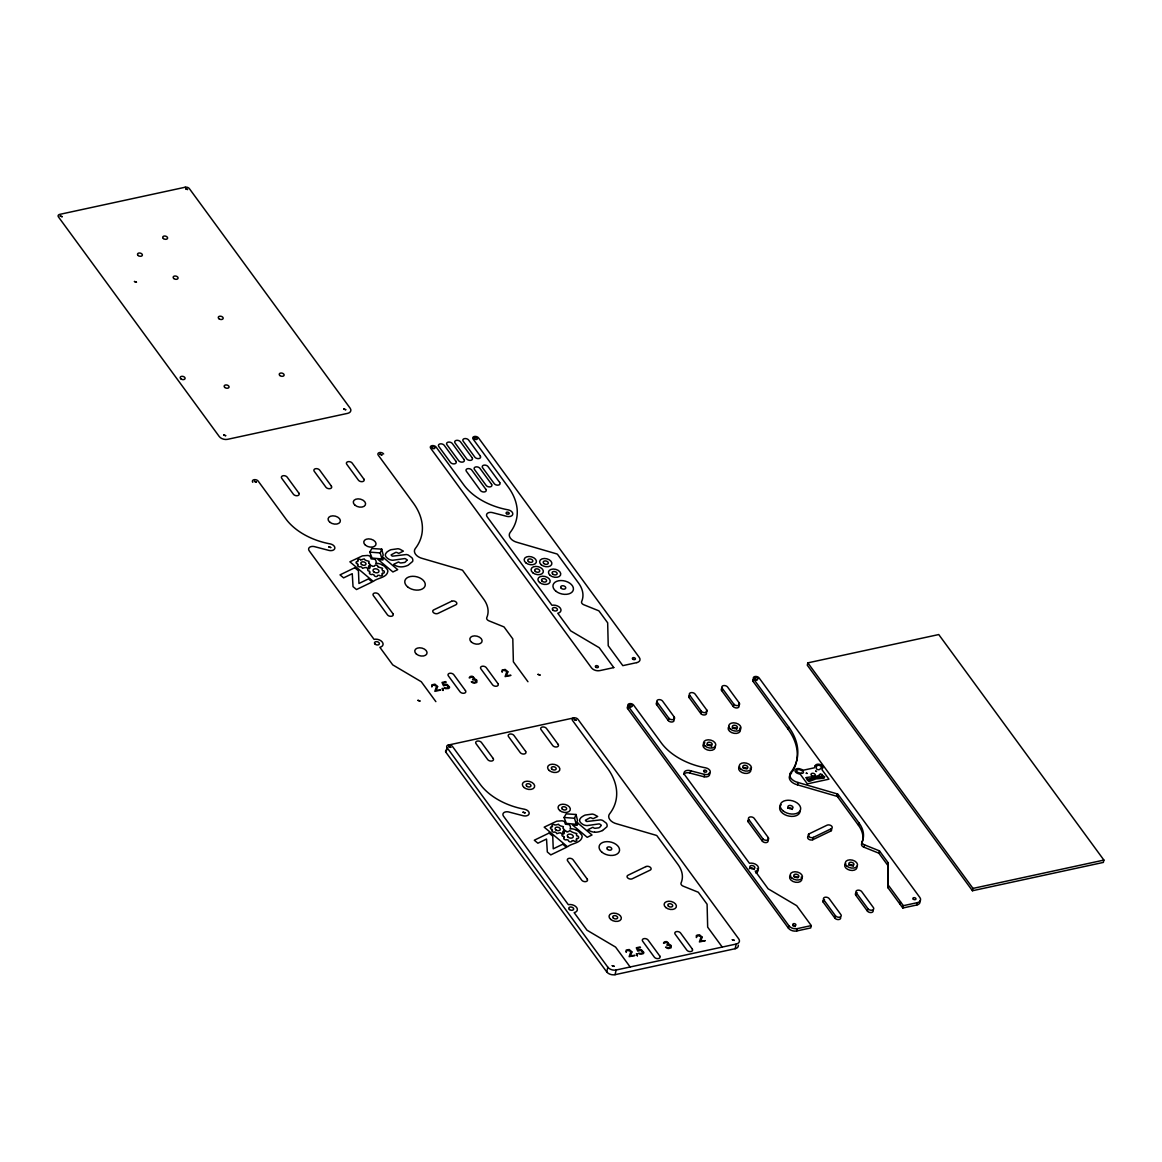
<?xml version="1.0" encoding="UTF-8"?>
<svg xmlns="http://www.w3.org/2000/svg" width="1162" height="1162" viewBox="0 0 1162 1162"><rect width="100%" height="100%" fill="white"/><g stroke="black" fill="none" stroke-linecap="round" stroke-linejoin="round"><path stroke-width="1.5" d="M361.978 559.532L364.229 558.893L365.1 560.026A6.071 3.878 13.5 0 1 366.48 560.621L369.109 561.348L368.63 562.408A5.941 3.791 13.5 0 1 369.124 563.526M445.932 752.308L447.05 747.631A3.123 1.99 13.5 0 1 448.3 745.06L573.796 717.913A3.123 1.99 13.5 0 1 577.964 719.322L738.741 938.896A6.246 3.994 13.5 0 1 736.243 944.038L735.11 948.715L615.032 974.686A6.246 3.994 13.5 0 1 606.709 971.882L445.932 752.308A3.123 1.99 13.5 0 1 446.847 749.824M627.611 708.573L628.177 706.235A3.123 1.99 13.5 0 1 629.426 703.664A3.123 1.99 13.5 0 1 633.595 705.073L661.28 742.881A55.239 35.281 13.5 0 0 705.712 767.85A5.214 3.326 13.5 0 1 710.272 772.207A5.214 3.326 13.5 0 1 704.637 774.429L690.635 770.784A5.214 3.326 13.5 0 0 685.188 771.132A5.214 3.326 13.5 0 0 684.65 774.793L749.446 863.279A6.246 3.994 13.5 0 1 757.769 866.082A6.246 3.994 13.5 0 1 755.271 871.239L768.14 888.814L796.711 905.692L811.279 925.591L810.713 927.93L796.725 930.965A6.246 3.994 13.5 0 1 788.388 928.147L627.611 708.573A3.123 1.99 13.5 0 1 628.221 706.22L788.954 925.809A6.246 3.994 13.5 0 0 797.292 928.627L811.279 925.591M656.603 704.608L657.169 702.269A3.123 1.99 13.5 0 1 658.418 699.698A3.123 1.99 13.5 0 1 662.587 701.107L674.25 717.027L673.684 719.365A3.123 1.99 13.5 0 1 672.435 721.936A3.123 1.99 13.5 0 1 668.266 720.542L656.603 704.608A3.123 1.99 13.5 0 1 657.213 702.255L668.833 718.189A3.123 1.99 13.5 0 0 672.987 719.598A3.123 1.99 13.5 0 0 674.25 717.027M606.709 971.882L607.828 967.205L447.05 747.631M668.266 720.542L668.833 718.189M615.032 974.686L616.165 970.009L736.243 944.038M689.11 697.578L689.676 695.239A3.123 1.99 13.5 0 1 690.925 692.668A3.123 1.99 13.5 0 1 695.094 694.077L706.743 709.997L706.176 712.335A3.123 1.99 13.5 0 1 704.927 714.906A3.123 1.99 13.5 0 1 700.773 713.512L689.11 697.578A3.123 1.99 13.5 0 1 689.705 695.225L701.325 711.173A3.123 1.99 13.5 0 0 705.494 712.567A3.123 1.99 13.5 0 0 706.743 709.997M700.773 713.512L701.325 711.173M683.692 774.502A5.214 3.326 13.5 0 1 690.083 773.122L690.635 770.784M721.617 690.562L722.168 688.224A3.123 1.99 13.5 0 1 723.418 685.638A3.123 1.99 13.5 0 1 727.586 687.047L739.25 702.966L738.683 705.305A3.123 1.99 13.5 0 1 737.434 707.876A3.123 1.99 13.5 0 1 733.266 706.481L721.617 690.562A3.123 1.99 13.5 0 1 722.212 688.194M690.083 773.122L704.07 776.768L704.637 774.429M733.266 706.481L733.832 704.143L722.168 688.224M753.107 681.44L753.673 679.102A3.123 1.99 13.5 0 1 754.922 676.531A3.123 1.99 13.5 0 1 759.091 677.925L919.868 897.5A6.246 3.994 13.5 0 1 917.355 902.656L916.803 904.995L902.801 908.016L888.233 888.117L888.218 862.843L879.445 850.86L864.615 844.905A3.776 2.411 13.5 0 1 862.189 841.578A37.78 24.126 13.5 0 0 859.067 823.045L838.194 794.547A1.569 1.002 13.5 0 0 837.294 793.922L797.989 782.476A9.775 6.246 13.5 0 1 790.697 772.527A78.159 49.922 13.5 0 0 788.635 726.86L753.673 679.102A3.123 1.99 13.5 0 0 753.107 681.44L788.083 729.199A78.159 49.922 13.5 0 1 792.426 771.553M748.241 821.897L748.793 819.559A3.123 1.99 13.5 0 1 750.056 816.973A3.123 1.99 13.5 0 1 754.211 818.382L768.3 837.628L767.733 839.966A3.123 1.99 13.5 0 1 766.484 842.537A3.123 1.99 13.5 0 1 762.33 841.128L748.241 821.897A3.123 1.99 13.5 0 1 748.836 819.544L762.882 838.79A3.123 1.99 13.5 0 0 767.051 840.199A3.123 1.99 13.5 0 0 768.3 837.628M788.083 729.199L788.635 726.86M762.33 841.128L762.882 838.79M807.837 662.863L807.285 665.201L972.434 890.746L1103.334 862.422L1103.9 860.083L938.751 634.554L807.837 662.863L972.986 888.407L972.434 890.746M887.652 865.182L878.879 853.198L864.049 847.243A3.776 2.411 13.5 0 1 861.623 843.917A37.78 24.126 13.5 0 0 858.515 825.383L837.642 796.885A1.569 1.002 13.5 0 0 836.727 796.26L797.422 784.815A9.775 6.246 13.5 0 1 790.145 774.865L790.697 772.527M797.422 784.815L797.989 782.476M808.578 836.175L809.13 833.837L827.053 825.194A3.123 1.99 13.5 0 1 831.396 825.891A3.123 1.99 13.5 0 1 831.266 828.738L830.699 831.077L812.79 839.719A3.123 1.99 13.5 0 1 808.737 839.254A3.123 1.99 13.5 0 1 808.069 836.524M788.388 928.147L788.954 925.809M812.79 839.719L813.356 837.381L831.266 828.738M796.725 930.965L797.292 928.627M836.727 796.26L837.294 793.922M837.642 796.885L838.194 794.547M840.591 917.457A3.123 1.99 13.5 0 1 838.688 919.563A3.123 1.99 13.5 0 1 834.882 918.096L823.233 902.177L823.785 899.838A3.123 1.99 13.5 0 1 825.049 897.253A3.123 1.99 13.5 0 1 829.203 898.662L840.867 914.581A3.123 1.99 13.5 0 1 839.618 917.167A3.123 1.99 13.5 0 1 835.449 915.758L823.785 899.838A3.123 1.99 13.5 0 1 824.483 899.591M834.882 918.096L835.449 915.758M858.515 825.383L859.067 823.045M861.623 843.917L862.189 841.578M864.049 847.243L864.615 844.905M873.098 910.427A3.123 1.99 13.5 0 1 871.195 912.533A3.123 1.99 13.5 0 1 867.389 911.066L855.726 895.147L856.292 892.808A3.123 1.99 13.5 0 1 857.541 890.237A3.123 1.99 13.5 0 1 861.71 891.632L873.374 907.551A3.123 1.99 13.5 0 1 872.11 910.136A3.123 1.99 13.5 0 1 867.956 908.728L856.292 892.808M878.879 853.198L879.445 850.86M867.389 911.066L867.956 908.728M888.233 888.117L888.218 862.843M899.896 904.036L900.448 901.697M902.801 908.016L903.368 905.677L888.799 885.778M381.92 558.966L383.184 554.942L381.732 549.147L371.869 548.508L369.748 552.124L372.087 558.05L381.92 558.966L380.235 552.923L381.732 549.147M576.221 824.308L577.485 820.285L576.018 814.489L566.17 813.85L564.035 817.467L566.388 823.393L576.221 824.308L574.536 818.266L576.018 814.489M602.526 830.525L606.869 826.836A8.555 5.461 13.5 0 0 607.13 825.354L606.942 824.395A6.536 4.169 13.5 0 0 606.143 823.03L602.744 820.488A4.793 3.065 13.5 0 0 600.58 819.878L586.926 821.505A1.656 1.06 13.5 0 1 586.171 821.171A2.208 1.409 13.5 0 1 585.706 820.75L585.604 820.604A1.569 1.002 13.5 0 1 585.488 820.169L590.093 817.699A2.847 1.816 13.5 0 1 591.255 817.859L593.056 818.702L597.675 816.479L594.378 814.649A7.698 4.924 13.5 0 0 592.271 814.068L585.169 815.07A26.871 17.169 13.5 0 0 583.411 815.927L581.625 817.089A12.738 8.134 13.5 0 0 580.855 817.787L579.911 819.152A7.321 4.677 13.5 0 0 579.664 820.052A5.926 3.776 13.5 0 0 579.911 821.549A6.507 4.154 13.5 0 0 581.349 823.292A9.02 5.766 13.5 0 0 583.6 824.788A4.677 2.978 13.5 0 0 584.762 825.209L585.735 825.441A7.611 4.866 13.5 0 0 587.188 825.586L598.938 823.916A1.961 1.249 13.5 0 1 599.897 824.148L601.074 825.005A1.685 1.075 13.5 0 1 601.262 825.499L599.65 827.373A11.024 7.045 13.5 0 1 598.72 827.838L595.046 828.317A3.021 1.932 13.5 0 1 593.738 827.881L592.881 827.3L587.928 829.697A8.192 5.244 13.5 0 0 594.653 832.21M972.986 888.407L1103.9 860.083M903.368 905.677L917.355 902.656M369.748 552.124L380.235 552.923M564.035 817.467L574.536 818.266M369.182 563.425L370.707 565.124L369.109 565.487A6.071 3.878 13.5 0 1 368.485 566.315C370.649 567.535 367.003 568.959 366.19 567.434A5.941 3.791 13.5 0 1 364.853 567.579L362.573 568.32L361.702 567.1A6.071 3.878 13.5 0 1 360.423 566.562C359.407 567.695 356.168 565.589 358.201 564.79A6.071 3.878 13.5 0 1 357.62 563.802C355.587 564.282 355.514 560.709 357.62 561.725A5.941 3.791 13.5 0 1 358.259 560.825C356.298 559.634 359.799 558.312 360.51 559.706M382.632 570.644C385.014 570.063 385 574.217 382.545 572.997A6.972 4.459 13.5 0 1 381.833 573.955C384.288 575.335 380.018 576.977 379.204 575.219A6.783 4.343 13.5 0 1 377.679 575.393C377.708 577.412 373.815 576.628 374.077 574.856A6.972 4.459 13.5 0 1 372.566 574.246C371.375 575.524 367.773 573.084 370.068 572.198A7.001 4.474 13.5 0 1 369.414 571.065C367.09 571.66 367.003 567.535 369.414 568.697A6.783 4.328 13.5 0 1 370.141 567.681C367.904 566.315 371.898 564.805 372.712 566.388A6.769 4.328 13.5 0 1 374.396 566.199C374.454 564.34 378.173 565.052 377.97 566.765M563.468 828.767L565.008 830.467L563.396 830.83A6.071 3.878 13.5 0 1 562.786 831.658C564.906 832.863 561.188 834.316 560.491 832.776A5.941 3.791 13.5 0 1 559.14 832.922L556.874 833.662L555.988 832.442A6.071 3.878 13.5 0 1 554.71 831.905C553.664 833.038 550.483 830.917 552.487 830.133A6.071 3.878 13.5 0 1 551.921 829.145C549.902 829.624 549.815 826.051 551.921 827.068A5.941 3.791 13.5 0 1 552.56 826.167C550.614 824.962 554.085 823.669 554.811 825.049A5.926 3.791 13.5 0 1 556.278 824.875L558.53 824.236L559.387 825.369A6.071 3.878 13.5 0 1 560.781 825.964L563.41 826.69L562.931 827.751A5.926 3.791 13.5 0 1 563.323 828.695M563.715 836.408C561.362 837.018 561.319 832.863 563.715 834.04A6.783 4.328 13.5 0 1 564.442 833.023C562.205 831.643 566.184 830.147 567.012 831.731M809.115 781.154L808.665 779.775L810.364 780.123L812.122 778.656L822.812 776.724L824.221 777.886M822.042 774.313L822.391 775.984L812.775 777.32L811.454 778.409L808.055 779.092L806.181 777.741M527.955 681.731L513.372 661.817L512.805 638.897L504.017 626.914L489.202 620.944A3.776 2.411 13.5 0 1 486.776 617.632A37.78 24.126 13.5 0 0 483.653 599.098L462.781 570.586A1.569 1.002 13.5 0 0 461.866 569.976L422.576 558.515A9.775 6.246 13.5 0 1 415.284 548.566A78.159 49.922 13.5 0 0 413.222 502.914L378.246 455.141A3.123 1.99 13.5 0 1 379.495 452.57A3.123 1.99 13.5 0 1 383.663 453.979M722.241 947.074L707.673 927.16L707.092 904.239L698.318 892.256L683.488 886.286A3.776 2.411 13.5 0 1 681.063 882.975A37.78 24.126 13.5 0 0 677.954 864.441L657.082 835.928A1.569 1.002 13.5 0 0 656.167 835.318L616.862 823.858A9.775 6.246 13.5 0 1 609.571 813.908A78.159 49.922 13.5 0 0 607.523 768.256L572.546 720.484A3.123 1.99 13.5 0 1 573.796 717.913M435.866 701.645L421.283 681.745L392.727 664.867L379.858 647.292A6.246 3.994 13.5 0 0 382.356 642.136A6.246 3.994 13.5 0 0 374.019 639.332L309.237 550.846A5.214 3.326 13.5 0 1 309.775 547.171A5.214 3.326 13.5 0 1 315.222 546.837L329.209 550.483A5.214 3.326 13.5 0 0 334.845 548.246A5.214 3.326 13.5 0 0 330.298 543.903A55.239 35.281 13.5 0 1 285.867 518.92L258.182 481.112A3.123 1.99 13.5 0 0 254.013 479.717A3.123 1.99 13.5 0 0 252.764 482.288M630.153 966.987L615.584 947.088L587.013 930.21L574.144 912.635A6.246 3.994 13.5 0 0 576.642 907.478A6.246 3.994 13.5 0 0 568.32 904.675L503.524 816.189A5.214 3.326 13.5 0 1 504.076 812.514A5.214 3.326 13.5 0 1 509.508 812.18L523.51 815.826A5.214 3.326 13.5 0 0 529.146 813.589A5.214 3.326 13.5 0 0 524.585 809.246A55.239 35.281 13.5 0 1 480.153 784.263L452.468 746.454A3.123 1.99 13.5 0 0 448.3 745.06M382.124 564.761A12.375 7.902 13.5 0 1 384.825 566.649L387.353 569.598A8.947 5.708 13.5 0 1 387.861 571.341C387.004 577.906 377.084 577.877 373.278 581.45L349.878 561.812L362.457 555.857L367.729 555.451A7.974 5.098 13.5 0 1 368.586 555.639L369.472 555.886A8.192 5.229 13.5 0 1 370.039 556.09L371.143 558.893L374.861 559.227A7.64 4.88 13.5 0 1 375.253 559.692L375.602 560.215A6.972 4.459 13.5 0 1 375.994 561.043A7.727 4.938 13.5 0 1 376.168 561.769L376.183 562.321A5.694 3.631 13.5 0 1 375.747 563.541A8.947 5.723 13.5 0 1 377.81 563.497M377.81 563.425A7.582 4.837 13.5 0 1 382.066 564.819M360.612 559.881A5.941 3.791 13.5 0 1 362.079 559.706M377.94 566.722A6.972 4.459 13.5 0 1 379.538 567.405L382.559 568.262L382.007 569.482A6.783 4.343 13.5 0 1 382.559 570.76M848.652 865.124A2.6 1.67 13.5 0 1 851.238 864.702A2.6 1.67 13.5 0 1 853.329 866.271M856.815 866.213A6.246 3.994 13.5 0 1 849.843 870.193A6.246 3.994 13.5 0 1 845.602 863.453M794.009 876.758A2.6 1.67 13.5 0 1 798.018 877.746M801.184 877.063A6.246 3.994 13.5 0 1 795.578 882.263A6.246 3.994 13.5 0 1 790.523 875.364M813.356 837.381A3.123 1.99 13.5 0 1 808.999 836.698A3.123 1.99 13.5 0 1 809.13 833.837M831.309 828.724A3.123 1.99 13.5 0 1 830.699 831.077M787.691 808.302A2.6 1.67 13.5 0 1 790.291 807.88A2.6 1.67 13.5 0 1 792.368 809.449M800.124 811.12A10.414 6.652 13.5 0 1 786.935 815.564A10.414 6.652 13.5 0 1 781.154 804.729M743.012 767.835A2.6 1.67 13.5 0 1 747.021 768.823M750.173 768.14A6.246 3.994 13.5 0 1 744.581 773.34A6.246 3.994 13.5 0 1 739.526 766.441M732.118 728.109A2.6 1.67 13.5 0 1 734.704 727.688A2.6 1.67 13.5 0 1 736.795 729.257M739.715 728.138A6.246 3.994 13.5 0 1 734.108 733.338A6.246 3.994 13.5 0 1 729.068 726.439M706.903 745.089A2.6 1.67 13.5 0 1 709.822 744.769A2.6 1.67 13.5 0 1 711.638 746.687M715.066 746.178A6.246 3.994 13.5 0 1 707.309 749.926A6.246 3.994 13.5 0 1 704.869 742.75M739.25 702.966A3.123 1.99 13.5 0 1 738.001 705.537A3.123 1.99 13.5 0 1 733.832 704.143M855.726 895.147A3.123 1.99 13.5 0 1 856.99 892.576M823.233 902.177A3.123 1.99 13.5 0 1 823.321 900.158M757.217 868.421A6.246 3.994 13.5 0 1 756.012 873.141M709.299 772.759A5.214 3.326 13.5 0 1 704.07 776.768M749.345 868.769A2.6 1.67 13.5 0 1 751.872 867.912A2.6 1.67 13.5 0 1 754.283 869.554M629.267 707.106A1.569 1.002 13.5 0 1 630.763 707.077M793.08 925.983A1.569 1.002 13.5 0 1 795.171 926.68M791.714 772.672A78.159 49.922 13.5 0 1 790.145 774.865M919.868 900.913A6.246 3.994 13.5 0 1 916.803 904.995M754.763 679.973A1.569 1.002 13.5 0 1 756.927 680.307M738.32 945.185A6.246 3.994 13.5 0 1 735.11 948.715M616.165 970.009A6.246 3.994 13.5 0 1 607.828 967.205M594.639 832.181A10.211 6.522 13.5 0 0 596.789 832.137L597.675 832.036A17.793 11.359 13.5 0 0 602.497 830.496M576.41 830.118A12.375 7.902 13.5 0 1 579.112 831.992L581.654 834.941A8.947 5.708 13.5 0 1 582.162 836.684C581.305 843.249 571.37 843.22 567.564 846.793L544.179 827.155L556.743 821.2L562.03 820.793A7.974 5.098 13.5 0 1 562.873 820.982L563.759 821.229A8.192 5.229 13.5 0 1 564.34 821.432L565.444 824.236L569.148 824.57A7.64 4.88 13.5 0 1 569.554 825.035L569.903 825.557A6.972 4.459 13.5 0 1 570.295 826.385A7.727 4.938 13.5 0 1 570.455 827.112L570.469 827.664A5.694 3.631 13.5 0 1 570.048 828.884A8.947 5.723 13.5 0 1 572.111 828.84A7.582 4.837 13.5 0 1 576.367 830.162M566.896 831.789A6.783 4.328 13.5 0 1 568.581 831.585L569.743 830.583L572.256 832.108A6.972 4.459 13.5 0 1 573.825 832.747L576.846 833.604L576.294 834.824A6.769 4.328 13.5 0 1 576.918 835.986C579.286 835.391 579.33 839.589 576.846 838.339A6.972 4.459 13.5 0 1 576.134 839.298C578.574 840.692 574.333 842.305 573.505 840.562A6.783 4.343 13.5 0 1 571.965 840.751C572.009 842.726 568.087 842.029 568.363 840.199A6.972 4.459 13.5 0 1 566.867 839.589C565.676 840.867 562.059 838.441 564.369 837.541A6.972 4.459 13.5 0 1 563.657 836.393M476.333 681.15L475.04 682.428L471.278 681.803L472.731 682.791A2.934 1.874 13.5 0 0 474.357 683.154L476.783 682.457L476.914 680.366A2.687 1.714 13.5 0 0 475.955 679.552C473.835 679.276 473.994 674.962 470.145 676.502C467.69 679.436 470.407 677.097 472.382 677.054A1.467 0.944 13.5 0 1 473.5 677.954L472.556 679.755L475.766 680.249A2.063 1.322 13.5 0 1 476.333 681.15M670.634 946.493L669.327 947.771L665.565 947.146L667.032 948.134A2.934 1.874 13.5 0 0 668.658 948.497L671.07 947.8L671.215 945.708A2.687 1.714 13.5 0 0 670.256 944.895C668.135 944.619 668.295 940.305 664.432 941.845C661.991 944.779 664.693 942.44 666.683 942.397A1.467 0.944 13.5 0 1 667.787 943.297L666.843 945.098L670.053 945.592A2.063 1.322 13.5 0 1 670.634 946.493M406.961 560.157L405.349 562.03A11.024 7.045 13.5 0 1 404.42 562.495L400.759 562.974A3.021 1.932 13.5 0 1 399.452 562.539L398.581 561.958L393.627 564.354A8.192 5.244 13.5 0 0 400.353 566.867A10.211 6.522 13.5 0 0 402.502 566.795L403.374 566.693A17.793 11.359 13.5 0 0 408.196 565.153L412.583 561.493A8.555 5.461 13.5 0 0 412.83 560.011L412.641 559.053A6.536 4.169 13.5 0 0 411.842 557.687L408.443 555.145A4.793 3.065 13.5 0 0 406.293 554.535L392.64 556.162A1.656 1.06 13.5 0 1 391.87 555.828A2.208 1.409 13.5 0 1 391.42 555.407L391.318 555.262A1.569 1.002 13.5 0 1 391.187 554.826L395.806 552.357A2.847 1.816 13.5 0 1 396.968 552.516L398.755 553.359L403.374 551.137L400.091 549.306A7.698 4.924 13.5 0 0 397.97 548.725L390.882 549.728A26.871 17.169 13.5 0 0 389.125 550.585L387.324 551.747A12.738 8.134 13.5 0 0 386.568 552.444L385.61 553.809A7.321 4.677 13.5 0 0 385.377 554.71A5.926 3.776 13.5 0 0 385.624 556.206A6.507 4.154 13.5 0 0 387.062 557.949A9.02 5.766 13.5 0 0 389.314 559.445A4.677 2.978 13.5 0 0 390.461 559.866L391.434 560.099A7.611 4.866 13.5 0 0 392.901 560.244L404.652 558.573A1.961 1.249 13.5 0 1 405.596 558.806L406.773 559.663A1.685 1.075 13.5 0 1 406.961 560.157M824.628 776.855L823.364 778.279L815.826 778.918L810.234 781.111L807.517 780.544L806.152 777.552L818.15 775.896L820.401 773.805L824.628 776.855M816.45 766.426L816.218 768.024A1.975 1.264 13.5 0 0 819.864 769.273L821.055 768.009A2.498 1.598 13.5 0 0 819.617 765.482A2.498 1.598 13.5 0 0 816.45 766.426M437.609 686.582L436.273 690.33L440.718 690.083L434.835 691.346L436.607 686.117L433.165 684.897A2.092 1.336 13.5 0 0 432.467 685.493L431.843 686.945L431.814 684.854L434.922 684.157L437.609 686.582M507.867 671.839L506.53 675.587L510.975 675.34L505.107 676.618L506.879 671.375L503.437 670.154A2.092 1.336 13.5 0 0 502.725 670.75L502.115 672.202L502.071 670.111L505.179 669.414L507.867 671.839M631.896 951.925L630.574 955.672L635.004 955.425L629.136 956.689L630.908 951.46L627.465 950.24A2.092 1.336 13.5 0 0 626.768 950.836L626.144 952.288L626.115 950.196L629.223 949.499L631.896 951.925M702.168 937.182L700.831 940.929L705.261 940.683L699.393 941.961L701.165 936.717L697.723 935.497A2.092 1.336 13.5 0 0 697.026 936.093L696.401 937.545L696.372 935.454L699.48 934.756L702.168 937.182M60.192 216.03L62.152 216.684L60.192 216.03M134.472 281.509L136.448 282.177L134.472 281.509M185.688 188.883L187.648 189.551L185.789 188.738M223.685 435.009L225.646 435.677L223.685 435.009M254.493 481.373L256.453 482.027L254.493 481.373M343.749 409.039L345.71 409.707L343.749 409.039M328.773 546.852L330.734 547.52L328.773 546.852M379.974 454.226L381.935 454.894L379.974 454.226M417.971 700.352L419.932 701.02L417.971 700.352M448.779 746.716L450.74 747.369L448.779 746.716M538.05 674.381L540.01 675.049L538.05 674.381M523.06 812.194L525.035 812.863L523.06 812.194M574.275 719.568L576.236 720.237L574.275 719.568M612.272 965.695L614.233 966.363L612.272 965.695M732.336 939.724L734.297 940.392L732.336 939.724M806.312 773.18L807.14 773.456L806.312 773.18M815.651 771.161L816.479 771.452L815.651 771.161M448.547 687.047L447.355 688.151L444.218 687.962A2.963 1.888 13.5 0 0 445.612 688.659L448.503 688.5A3.181 2.033 13.5 0 0 449.563 687.105L447.254 684.549A2.905 1.859 13.5 0 0 445.482 684.302L443.957 684.723L443.129 682.907L446.193 682.239L445.758 681.629L442.01 682.443L443.521 685.769L446.469 684.999L448.547 687.047M642.847 952.39L641.642 953.494L638.504 953.305A2.963 1.888 13.5 0 0 639.899 954.002L642.804 953.842A3.181 2.033 13.5 0 0 643.85 952.448L641.555 949.891A2.905 1.859 13.5 0 0 639.768 949.644L638.258 950.066L637.415 948.25L640.494 947.582L640.044 946.972L636.297 947.785L637.807 951.112L640.756 950.342L642.847 952.39M383.547 557.76L382.85 559.968L378.1 559.532L392.916 571.965L397.709 569.656L383.547 557.76M577.848 823.103L577.151 825.311L572.387 824.875L587.202 837.308L592.01 834.999L577.848 823.103M815.216 765.671L814.388 767.806L803.538 770.159L800.226 768.924A3.965 2.527 13.5 0 0 795.186 769.869A3.965 2.527 13.5 0 0 797.873 773.5L800.313 774.284L807.329 783.856L828.942 779.179L821.926 769.607L822.711 768.126A3.965 2.527 13.5 0 0 820.082 764.48A3.965 2.527 13.5 0 0 815.216 765.671M354.802 567.724L340.016 574.87L343.603 577.877L352.246 573.694L353.03 586.621L356.502 589.541L372.174 581.988L368.485 578.879L358.956 583.484L358.448 570.803L354.802 567.724M451.626 601.248L433.716 609.89A3.123 1.99 13.5 0 0 433.586 612.737A3.123 1.99 13.5 0 0 437.929 613.434L455.853 604.792A3.123 1.99 13.5 0 0 455.983 601.931A3.123 1.99 13.5 0 0 451.626 601.248M549.089 833.067L534.302 840.213L537.89 843.22L546.532 839.037L547.317 851.964L550.803 854.883L566.475 847.33L562.786 844.222L553.243 848.826L552.749 836.146L549.089 833.067M645.927 866.591L628.017 875.233A3.123 1.99 13.5 0 0 627.887 878.08A3.123 1.99 13.5 0 0 632.23 878.777L650.139 870.135A3.123 1.99 13.5 0 0 650.27 867.273A3.123 1.99 13.5 0 0 645.927 866.591M185.208 187.227L59.712 214.374A3.123 1.99 13.5 0 0 58.463 216.945L219.24 436.52A6.246 3.994 13.5 0 0 227.578 439.323L347.656 413.352A6.246 3.994 13.5 0 0 350.154 408.211L189.377 188.636A3.123 1.99 13.5 0 0 185.208 187.227M613.783 667.598L599.795 670.619A6.246 3.994 13.5 0 1 591.458 667.816L430.681 448.242A3.123 1.99 13.5 0 1 431.93 445.671A3.123 1.99 13.5 0 1 436.099 447.065L463.783 484.888A55.239 35.281 13.5 0 0 508.215 509.857A5.214 3.326 13.5 0 1 512.776 514.2A5.214 3.326 13.5 0 1 507.14 516.436L493.138 512.791A5.214 3.326 13.5 0 0 487.691 513.125A5.214 3.326 13.5 0 0 487.154 516.799L551.95 605.286A6.246 3.994 13.5 0 1 560.273 608.089A6.246 3.994 13.5 0 1 557.775 613.245L570.644 630.821L599.214 647.699L613.783 667.598M636.805 662.616L622.817 665.637L608.234 645.738L607.668 622.817L598.88 610.834L584.065 604.865A3.776 2.411 13.5 0 1 581.639 601.553A37.78 24.126 13.5 0 0 578.516 583.019L557.644 554.506A1.569 1.002 13.5 0 0 556.729 553.896L517.439 542.436A9.775 6.246 13.5 0 1 510.147 532.486A78.159 49.922 13.5 0 0 508.084 486.82L473.108 439.062A3.123 1.99 13.5 0 1 474.372 436.491A3.123 1.99 13.5 0 1 478.526 437.9L639.303 657.46A6.246 3.994 13.5 0 1 636.805 662.616M443.027 690.446L442.039 688.441L443.027 688.543L443.027 690.446M637.328 955.789L636.326 953.784L637.328 953.886L637.328 955.789M801.402 773.267L798.933 772.788A2.498 1.598 13.5 0 1 796.783 770.421A2.498 1.598 13.5 0 1 800.284 769.927L802.477 771.002A1.975 1.264 13.5 0 1 801.402 773.267M480.255 455.969L468.606 440.035A3.123 1.99 13.5 0 0 464.437 438.64A3.123 1.99 13.5 0 0 463.188 441.211L474.837 457.131A3.123 1.99 13.5 0 0 479.005 458.54A3.123 1.99 13.5 0 0 480.255 455.969M499.689 482.491L488.025 466.572A3.123 1.99 13.5 0 0 483.857 465.178A3.123 1.99 13.5 0 0 482.608 467.749L494.271 483.668A3.123 1.99 13.5 0 0 498.44 485.077A3.123 1.99 13.5 0 0 499.689 482.491M472.135 457.726L460.472 441.792A3.123 1.99 13.5 0 0 456.303 440.398A3.123 1.99 13.5 0 0 455.054 442.969L466.717 458.888A3.123 1.99 13.5 0 0 470.886 460.297A3.123 1.99 13.5 0 0 472.135 457.726M491.555 484.249L479.906 468.33A3.123 1.99 13.5 0 0 475.737 466.935A3.123 1.99 13.5 0 0 474.488 469.506L486.152 485.425A3.123 1.99 13.5 0 0 490.306 486.834A3.123 1.99 13.5 0 0 491.555 484.249M464.001 459.484L452.352 443.55A3.123 1.99 13.5 0 0 448.183 442.156A3.123 1.99 13.5 0 0 446.934 444.726L458.583 460.646A3.123 1.99 13.5 0 0 462.752 462.055A3.123 1.99 13.5 0 0 464.001 459.484M485.861 489.333L471.772 470.087A3.123 1.99 13.5 0 0 467.618 468.693A3.123 1.99 13.5 0 0 466.369 471.264L480.443 490.495A3.123 1.99 13.5 0 0 484.612 491.904A3.123 1.99 13.5 0 0 485.861 489.333M455.882 461.227L444.218 445.307A3.123 1.99 13.5 0 0 440.064 443.913A3.123 1.99 13.5 0 0 438.8 446.484L450.464 462.403A3.123 1.99 13.5 0 0 454.632 463.812A3.123 1.99 13.5 0 0 455.882 461.227M363.822 479.02L352.173 463.086A3.123 1.99 13.5 0 0 348.004 461.692A3.123 1.99 13.5 0 0 346.755 464.263L358.419 480.182A3.123 1.99 13.5 0 0 362.573 481.591A3.123 1.99 13.5 0 0 363.822 479.02M558.123 744.363L546.46 728.429A3.123 1.99 13.5 0 0 542.305 727.034A3.123 1.99 13.5 0 0 541.042 729.605L552.705 745.525A3.123 1.99 13.5 0 0 556.874 746.934A3.123 1.99 13.5 0 0 558.123 744.363M497.946 683.605L486.297 667.685A3.123 1.99 13.5 0 0 482.128 666.276A3.123 1.99 13.5 0 0 480.879 668.847L492.528 684.767A3.123 1.99 13.5 0 0 496.697 686.176A3.123 1.99 13.5 0 0 497.946 683.605M692.247 948.947L680.583 933.028A3.123 1.99 13.5 0 0 676.415 931.619A3.123 1.99 13.5 0 0 675.166 934.19L686.829 950.124A3.123 1.99 13.5 0 0 690.998 951.518A3.123 1.99 13.5 0 0 692.247 948.947M331.33 486.036L319.666 470.116A3.123 1.99 13.5 0 0 315.498 468.722A3.123 1.99 13.5 0 0 314.248 471.293L325.912 487.212A3.123 1.99 13.5 0 0 330.081 488.621A3.123 1.99 13.5 0 0 331.33 486.036M525.616 751.378L513.967 735.459A3.123 1.99 13.5 0 0 509.798 734.064A3.123 1.99 13.5 0 0 508.549 736.635L520.198 752.555A3.123 1.99 13.5 0 0 524.367 753.964A3.123 1.99 13.5 0 0 525.616 751.378M465.454 690.635L453.79 674.715A3.123 1.99 13.5 0 0 449.621 673.306A3.123 1.99 13.5 0 0 448.372 675.877L460.036 691.797A3.123 1.99 13.5 0 0 464.204 693.206A3.123 1.99 13.5 0 0 465.454 690.635M659.74 955.977L648.091 940.058A3.123 1.99 13.5 0 0 643.922 938.649A3.123 1.99 13.5 0 0 642.673 941.22L654.322 957.139A3.123 1.99 13.5 0 0 658.491 958.548A3.123 1.99 13.5 0 0 659.74 955.977M392.887 613.667L378.797 594.436A3.123 1.99 13.5 0 0 374.629 593.027A3.123 1.99 13.5 0 0 373.38 595.598L387.469 614.843A3.123 1.99 13.5 0 0 391.638 616.238A3.123 1.99 13.5 0 0 392.887 613.667M587.173 879.009L573.098 859.778A3.123 1.99 13.5 0 0 568.93 858.369A3.123 1.99 13.5 0 0 567.681 860.94L581.755 880.186A3.123 1.99 13.5 0 0 585.924 881.58A3.123 1.99 13.5 0 0 587.173 879.009M298.823 493.066L287.174 477.146A3.123 1.99 13.5 0 0 283.005 475.752A3.123 1.99 13.5 0 0 281.756 478.323L293.405 494.242A3.123 1.99 13.5 0 0 297.574 495.651A3.123 1.99 13.5 0 0 298.823 493.066M493.124 758.408L481.46 742.489A3.123 1.99 13.5 0 0 477.291 741.095A3.123 1.99 13.5 0 0 476.042 743.665L487.706 759.585A3.123 1.99 13.5 0 0 491.875 760.994A3.123 1.99 13.5 0 0 493.124 758.408M543.874 563.526A2.6 1.67 13.5 0 0 548.203 563.454A2.6 1.67 13.5 0 0 545.152 560.897A2.6 1.67 13.5 0 0 543.874 563.526M541.274 564.79A6.246 3.994 13.5 0 0 551.63 564.616A6.246 3.994 13.5 0 0 544.339 558.486A6.246 3.994 13.5 0 0 541.274 564.79M528.434 561.551A2.6 1.67 13.5 0 0 532.748 561.478A2.6 1.67 13.5 0 0 529.712 558.922A2.6 1.67 13.5 0 0 528.434 561.551M525.82 562.8A6.246 3.994 13.5 0 0 536.19 562.626A6.246 3.994 13.5 0 0 528.884 556.496A6.246 3.994 13.5 0 0 525.82 562.8M535.348 571.443A2.6 1.67 13.5 0 0 539.662 571.37A2.6 1.67 13.5 0 0 536.626 568.814A2.6 1.67 13.5 0 0 535.348 571.443M532.733 572.706A6.246 3.994 13.5 0 0 543.104 572.532A6.246 3.994 13.5 0 0 535.798 566.402A6.246 3.994 13.5 0 0 532.733 572.706M542.175 581.247A2.6 1.67 13.5 0 0 546.503 581.174A2.6 1.67 13.5 0 0 543.453 578.618A2.6 1.67 13.5 0 0 542.175 581.247M539.575 582.496A6.246 3.994 13.5 0 0 549.931 582.322A6.246 3.994 13.5 0 0 542.639 576.192A6.246 3.994 13.5 0 0 539.575 582.496M552.734 574.101A2.6 1.67 13.5 0 0 557.063 574.028A2.6 1.67 13.5 0 0 554.013 571.472A2.6 1.67 13.5 0 0 552.734 574.101M550.134 575.364A6.246 3.994 13.5 0 0 560.505 575.19A6.246 3.994 13.5 0 0 553.199 569.046A6.246 3.994 13.5 0 0 550.134 575.364M555.741 591.066A10.414 6.652 13.5 0 0 573.011 590.775A10.414 6.652 13.5 0 0 560.839 580.55A10.414 6.652 13.5 0 0 555.741 591.066M561.333 588.364A2.6 1.67 13.5 0 0 565.647 588.292A2.6 1.67 13.5 0 0 562.611 585.735A2.6 1.67 13.5 0 0 561.333 588.364M474.706 439.018A1.569 1.002 13.5 0 0 477.291 438.975A1.569 1.002 13.5 0 0 475.476 437.449A1.569 1.002 13.5 0 0 474.706 439.018M632.767 659.174A1.569 1.002 13.5 0 0 635.367 659.13A1.569 1.002 13.5 0 0 633.537 657.605A1.569 1.002 13.5 0 0 632.767 659.174M432.264 448.198A1.569 1.002 13.5 0 0 434.864 448.154A1.569 1.002 13.5 0 0 433.034 446.615A1.569 1.002 13.5 0 0 432.264 448.198M552.996 610.166A2.6 1.67 13.5 0 0 557.31 610.094A2.6 1.67 13.5 0 0 554.274 607.537A2.6 1.67 13.5 0 0 552.996 610.166M595.757 667.177A1.569 1.002 13.5 0 0 598.343 667.133A1.569 1.002 13.5 0 0 596.527 665.608A1.569 1.002 13.5 0 0 595.757 667.177M506.487 513.619A1.569 1.002 13.5 0 0 509.116 513.706A1.569 1.002 13.5 0 0 507.431 512.108A1.569 1.002 13.5 0 0 506.487 513.619M180.851 378.827A2.498 1.598 13.5 0 0 185.005 378.754A2.498 1.598 13.5 0 0 182.085 376.299A2.498 1.598 13.5 0 0 180.851 378.827M138.147 255.509A2.498 1.598 13.5 0 0 142.287 255.451A2.498 1.598 13.5 0 0 139.367 252.996A2.498 1.598 13.5 0 0 138.147 255.509M279.897 375.544A2.498 1.598 13.5 0 0 284.036 375.471A2.498 1.598 13.5 0 0 281.117 373.017A2.498 1.598 13.5 0 0 279.897 375.544M224.818 387.454A2.498 1.598 13.5 0 0 228.972 387.382A2.498 1.598 13.5 0 0 226.053 384.927A2.498 1.598 13.5 0 0 224.818 387.454M218.935 318.722A2.498 1.598 13.5 0 0 223.089 318.649A2.498 1.598 13.5 0 0 220.17 316.195A2.498 1.598 13.5 0 0 218.935 318.722M173.821 278.531A2.498 1.598 13.5 0 0 177.975 278.459A2.498 1.598 13.5 0 0 175.041 276.004A2.498 1.598 13.5 0 0 173.821 278.531M163.363 238.53A2.498 1.598 13.5 0 0 167.502 238.471A2.498 1.598 13.5 0 0 164.583 236.017A2.498 1.598 13.5 0 0 163.363 238.53M365.434 545.181A6.246 3.994 13.5 0 0 375.791 544.993A6.246 3.994 13.5 0 0 368.499 538.863A6.246 3.994 13.5 0 0 365.434 545.181M375.152 644.169A2.498 1.598 13.5 0 0 379.291 644.097A2.498 1.598 13.5 0 0 376.372 641.642A2.498 1.598 13.5 0 0 375.152 644.169M471.496 642.194A6.246 3.994 13.5 0 0 481.867 642.005A6.246 3.994 13.5 0 0 474.561 635.875A6.246 3.994 13.5 0 0 471.496 642.194M407.557 586.81A10.414 6.652 13.5 0 0 424.842 586.519A10.414 6.652 13.5 0 0 412.67 576.294A10.414 6.652 13.5 0 0 407.557 586.81M416.432 654.104A6.246 3.994 13.5 0 0 426.803 653.915A6.246 3.994 13.5 0 0 419.497 647.786A6.246 3.994 13.5 0 0 416.432 654.104M329.747 522.159A6.246 3.994 13.5 0 0 340.117 521.985A6.246 3.994 13.5 0 0 332.811 515.841A6.246 3.994 13.5 0 0 329.747 522.159M354.962 505.179A6.246 3.994 13.5 0 0 365.333 505.005A6.246 3.994 13.5 0 0 358.027 498.861A6.246 3.994 13.5 0 0 354.962 505.179M373.873 571.878A3.036 1.932 13.5 0 0 378.885 571.733A3.036 1.932 13.5 0 0 375.282 568.784A3.036 1.932 13.5 0 0 373.873 571.878M361.527 564.5A2.658 1.699 13.5 0 0 365.899 564.383A2.658 1.699 13.5 0 0 362.747 561.798A2.658 1.699 13.5 0 0 361.527 564.5M849.524 864.877A2.6 1.67 13.5 0 0 853.852 864.804A2.6 1.67 13.5 0 0 850.802 862.248A2.6 1.67 13.5 0 0 849.524 864.877M846.909 866.14A6.246 3.994 13.5 0 0 857.28 865.966A6.246 3.994 13.5 0 0 849.974 859.836A6.246 3.994 13.5 0 0 846.909 866.14M794.459 876.787A2.6 1.67 13.5 0 0 798.773 876.714A2.6 1.67 13.5 0 0 795.738 874.158A2.6 1.67 13.5 0 0 794.459 876.787M791.845 878.051A6.246 3.994 13.5 0 0 802.216 877.876A6.246 3.994 13.5 0 0 794.91 871.747A6.246 3.994 13.5 0 0 791.845 878.051M782.97 810.756A10.414 6.652 13.5 0 0 800.255 810.466A10.414 6.652 13.5 0 0 788.083 800.24A10.414 6.652 13.5 0 0 782.97 810.756M788.577 808.055A2.6 1.67 13.5 0 0 792.891 807.982A2.6 1.67 13.5 0 0 789.855 805.426A2.6 1.67 13.5 0 0 788.577 808.055M743.462 767.864A2.6 1.67 13.5 0 0 747.776 767.791A2.6 1.67 13.5 0 0 744.74 765.235A2.6 1.67 13.5 0 0 743.462 767.864M740.848 769.128A6.246 3.994 13.5 0 0 751.218 768.953A6.246 3.994 13.5 0 0 743.912 762.824A6.246 3.994 13.5 0 0 740.848 769.128M732.99 727.862A2.6 1.67 13.5 0 0 737.318 727.79A2.6 1.67 13.5 0 0 734.268 725.233A2.6 1.67 13.5 0 0 732.99 727.862M730.375 729.126A6.246 3.994 13.5 0 0 740.746 728.952A6.246 3.994 13.5 0 0 733.44 722.822A6.246 3.994 13.5 0 0 730.375 729.126M707.774 744.842A2.6 1.67 13.5 0 0 712.103 744.769A2.6 1.67 13.5 0 0 709.052 742.213A2.6 1.67 13.5 0 0 707.774 744.842M705.16 746.106A6.246 3.994 13.5 0 0 715.531 745.931A6.246 3.994 13.5 0 0 708.224 739.802A6.246 3.994 13.5 0 0 705.16 746.106M629.76 706.191A1.569 1.002 13.5 0 0 632.36 706.147A1.569 1.002 13.5 0 0 630.53 704.622A1.569 1.002 13.5 0 0 629.76 706.191M750.492 868.159A2.6 1.67 13.5 0 0 754.806 868.087A2.6 1.67 13.5 0 0 751.77 865.53A2.6 1.67 13.5 0 0 750.492 868.159M793.254 925.184A1.569 1.002 13.5 0 0 795.839 925.141A1.569 1.002 13.5 0 0 794.024 923.601A1.569 1.002 13.5 0 0 793.254 925.184M703.969 771.612A1.569 1.002 13.5 0 0 706.612 771.699A1.569 1.002 13.5 0 0 704.927 770.101A1.569 1.002 13.5 0 0 703.969 771.612M755.256 679.058A1.569 1.002 13.5 0 0 757.842 679.015A1.569 1.002 13.5 0 0 756.026 677.475A1.569 1.002 13.5 0 0 755.256 679.058M913.332 899.214A1.569 1.002 13.5 0 0 915.917 899.17A1.569 1.002 13.5 0 0 914.087 897.63A1.569 1.002 13.5 0 0 913.332 899.214M811.584 775.475A2.193 1.394 13.5 0 0 815.216 775.417A2.193 1.394 13.5 0 0 812.659 773.267A2.193 1.394 13.5 0 0 811.584 775.475M665.797 907.537A6.246 3.994 13.5 0 0 676.168 907.348A6.246 3.994 13.5 0 0 668.862 901.218A6.246 3.994 13.5 0 0 665.797 907.537M610.718 919.447A6.246 3.994 13.5 0 0 621.089 919.258A6.246 3.994 13.5 0 0 613.783 913.129A6.246 3.994 13.5 0 0 610.718 919.447M601.858 852.153A10.414 6.652 13.5 0 0 619.128 851.862A10.414 6.652 13.5 0 0 606.956 841.637A10.414 6.652 13.5 0 0 601.858 852.153M524.047 787.502A6.246 3.994 13.5 0 0 534.418 787.328A6.246 3.994 13.5 0 0 527.112 781.184A6.246 3.994 13.5 0 0 524.047 787.502M549.263 770.522A6.246 3.994 13.5 0 0 559.634 770.348A6.246 3.994 13.5 0 0 552.328 764.204A6.246 3.994 13.5 0 0 549.263 770.522M559.721 810.524A6.246 3.994 13.5 0 0 570.092 810.335A6.246 3.994 13.5 0 0 562.786 804.206A6.246 3.994 13.5 0 0 559.721 810.524M569.438 909.512A2.498 1.598 13.5 0 0 573.592 909.439A2.498 1.598 13.5 0 0 570.673 906.985A2.498 1.598 13.5 0 0 569.438 909.512M668.484 906.229A2.498 1.598 13.5 0 0 672.624 906.157A2.498 1.598 13.5 0 0 669.704 903.702A2.498 1.598 13.5 0 0 668.484 906.229M613.405 918.14A2.498 1.598 13.5 0 0 617.559 918.067A2.498 1.598 13.5 0 0 614.64 915.612A2.498 1.598 13.5 0 0 613.405 918.14M607.523 849.407A2.498 1.598 13.5 0 0 611.677 849.335A2.498 1.598 13.5 0 0 608.757 846.88A2.498 1.598 13.5 0 0 607.523 849.407M526.735 786.195A2.498 1.598 13.5 0 0 530.874 786.137A2.498 1.598 13.5 0 0 527.955 783.682A2.498 1.598 13.5 0 0 526.735 786.195M551.95 769.215A2.498 1.598 13.5 0 0 556.09 769.157A2.498 1.598 13.5 0 0 553.17 766.702A2.498 1.598 13.5 0 0 551.95 769.215M562.408 809.217A2.498 1.598 13.5 0 0 566.562 809.144A2.498 1.598 13.5 0 0 563.628 806.704A2.498 1.598 13.5 0 0 562.408 809.217M568.174 837.221A3.036 1.932 13.5 0 0 573.171 837.076A3.036 1.932 13.5 0 0 569.569 834.127A3.036 1.932 13.5 0 0 568.174 837.221M555.814 829.842A2.658 1.699 13.5 0 0 560.2 829.726A2.658 1.699 13.5 0 0 557.048 827.141A2.658 1.699 13.5 0 0 555.814 829.842"/></g></svg>
